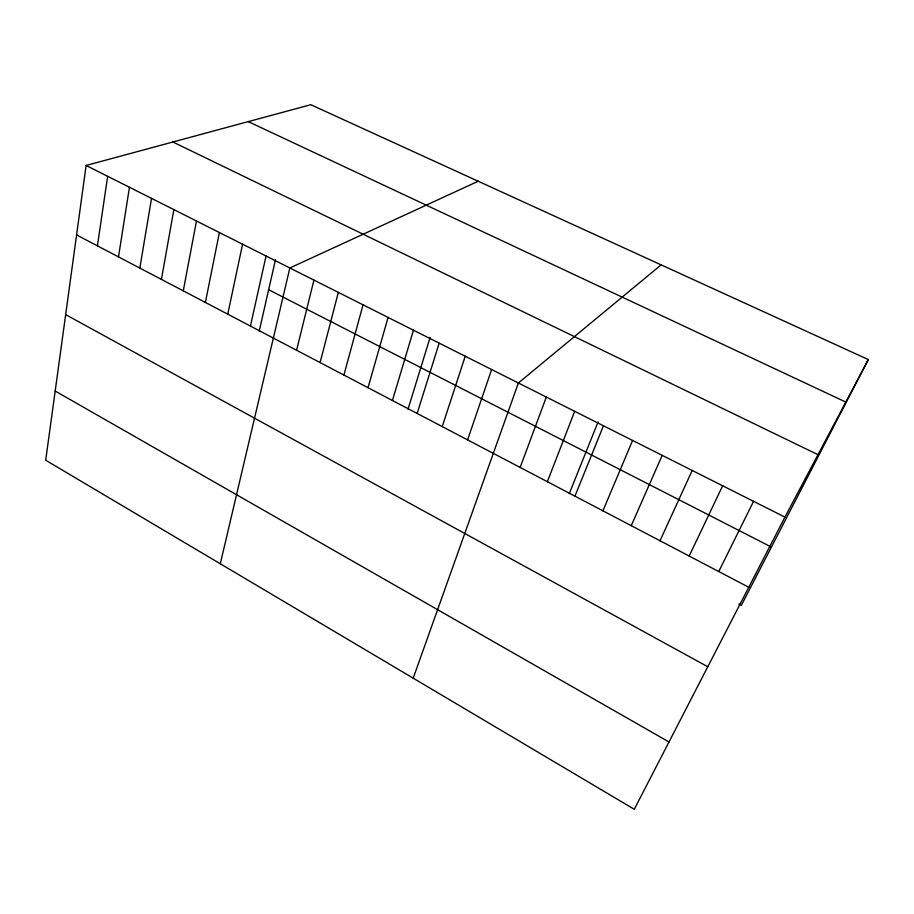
<?xml version="1.0" encoding="UTF-8"?>
<svg xmlns="http://www.w3.org/2000/svg" width="914" height="914" viewBox="0 0 914 914"><rect width="100%" height="100%" fill="white"/><g stroke="black" fill="none" stroke-linecap="round" stroke-linejoin="round"><path stroke-width="1.37" d="M86.11 165.468L45.7 460.233L634.282 809.29L784.932 517.118L868.3 359.568L310.783 104.71L86.11 165.468L784.932 517.118M97.421 245.855L107.646 176.311M118.5 256.903L129.445 187.279M139.831 268.088L151.518 198.384M161.424 279.398L173.854 209.626M183.268 290.858L196.476 221.005M205.387 302.443L219.383 232.533M227.769 314.176L242.564 244.198M250.425 326.058L266.054 256.023M259.21 331.154L275.48 259.702M220.297 563.778L289.841 267.985L478.193 181.235M296.582 350.256L313.925 280.107M320.094 362.572L338.329 292.389M343.904 375.06L363.041 304.819M368.011 387.696L388.084 317.421M392.437 400.492L413.459 330.194M408.032 409.175L430.106 337.46M417.161 413.459L439.166 343.127M442.216 426.587L465.226 356.243M467.591 439.897L491.618 369.519M413.197 678.177L518.387 382.989L661.142 264.866M520.146 467.442L546.332 397.053M547.36 481.701L574.678 411.323M569.251 493.709L598.076 421.937M574.94 496.165L603.434 425.787M602.909 510.823L632.602 440.457M631.266 525.687L662.182 455.343M660.011 540.757L692.195 470.447M689.179 556.043L722.654 485.78M718.758 571.547L753.559 501.329M868.3 359.568L741.323 605.365L738.889 604.074M248.288 121.619L845.804 402.08M172.906 142.001L817.973 454.681M268.647 289.715L771.427 547.086M76.593 234.932L748.76 587.268M65.671 314.61L707.779 666.752M55.183 391.032L668.991 741.974"/></g></svg>
